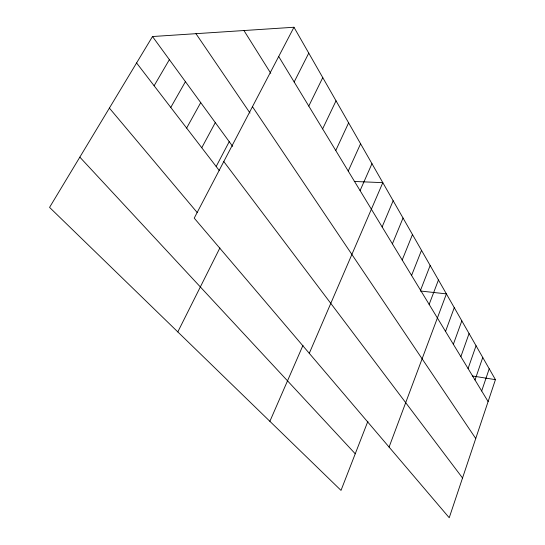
<?xml version="1.0" encoding="UTF-8"?>
<svg xmlns="http://www.w3.org/2000/svg" width="545" height="545" viewBox="0 0 545 545"><rect width="100%" height="100%" fill="white"/><g stroke="black" fill="none" stroke-linecap="round" stroke-linejoin="round"><path stroke-width="0.82" d="M293.973 27.25L495.439 379.661L449.23 517.75L194.224 218.136L293.973 27.25L152.505 36.529L49.561 207.386L341.013 490.391L367.889 421.278M481.685 390.969L489.219 368.774M475.008 379.974L482.761 357.472M468.073 368.543L476.051 345.741M460.859 356.655L469.075 333.54M453.351 344.29L461.826 320.855M445.538 331.415L454.271 307.646M389.082 447.084L446.409 293.884L420.345 291.003M429.147 304.403L438.453 279.973M420.549 290.233L430.162 265.47M411.57 275.45L421.51 250.332M402.196 259.999L412.476 234.534M392.393 243.84L403.034 218.02M382.127 226.924L393.156 200.744M309.274 353.31L382.815 182.65L354.25 181.465M269.877 421.319L302.993 345.312M360.081 190.607L371.969 163.677M348.228 171.069L360.586 143.757M335.761 150.522L348.616 122.829M322.626 128.886L336.027 100.811M308.783 106.071L322.763 77.608M177.806 331.919L219.887 247.948M294.164 81.975L308.763 53.124M216.181 166.504L229.22 141.673M201.759 147.743L215.302 122.598M186.635 128.075L200.717 102.61M170.776 107.433L185.429 81.655M154.112 85.756L169.372 59.65M472.283 375.948L495.439 379.661M79.836 157.137L355.245 453.787M109.382 108.094L197.242 212.591M136.584 62.954L219.24 170.49M223.791 161.552L462.535 477.999M152.505 36.529L232.674 146.401M195.962 33.681L249.992 113.047M252.464 106.691L475.744 438.521M243.942 30.534L270.77 73.309M278.693 56.489L488.109 401.563"/></g></svg>
